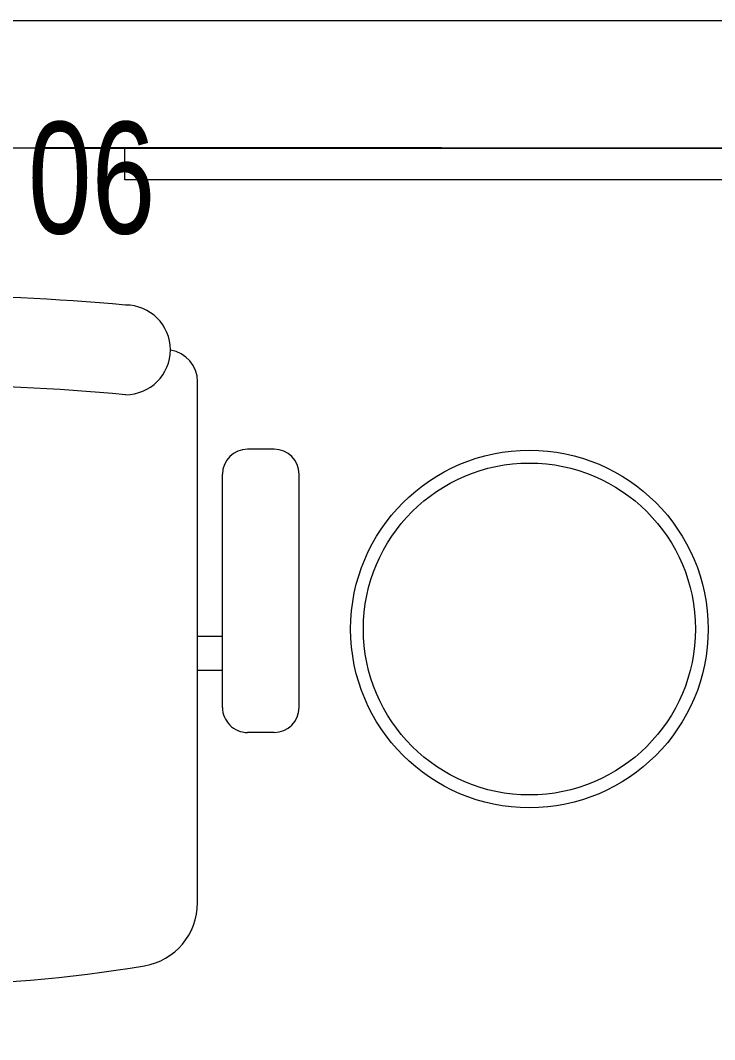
# Model space of a CAD drawing. Header units: inches. Extents: x -12418 to 57169, y -29325 to 19878.
# Drawn here: x 28717 to 29260, y -7146 to -6347 of the extents above; entities that cross this region are included whole.
import ezdxf

# ---------------------------------------------------------------- set-up
doc = ezdxf.new("R2010")
doc.units = ezdxf.units.IN
doc.header["$LTSCALE"] = 25
doc.header["$MEASUREMENT"] = 0
doc.linetypes.add('DASHDOT', pattern=[25.4, 12.7, -6.35, 0, -6.35])
doc.layers.get('0').update_dxf_attribs({"color": 8})
doc.layers.get('Defpoints').update_dxf_attribs({"color": 8})
for name, color, linetype, lineweight in [('00-Ground Floor$0$72_EGR_EQP_TAG', 142, 'Continuous', 5), ('00-Ground Floor$0$LOADING', 253, 'Continuous', 5), ('00-Ground Floor$0$Walls', 251, 'Continuous', 5), ('E-LITE-CLNG-CNDT', 6, 'DASHDOT', 35), ('T-DATA-DIM', 251, 'DASHDOT', 25)]:
    doc.layers.add(name, color=color, linetype=linetype, lineweight=lineweight)
doc.styles.add('00-Ground Floor$0$X3G_ENTITY_257CFD', font='swisscl.ttf', dxfattribs={"height": 200})
doc.styles.add('DC_Simplex', font='SIMPLEX.shx', dxfattribs={"width": 0.7})
doc.dimstyles.new('DevCad-MM', dxfattribs={"dimscale": 0.01, "dimtxt": 2, "dimasz": 2, "dimexe": 1, "dimexo": 1, "dimgap": 0.6, "dimtad": 1, "dimdec": 0, "dimrnd": 10, "dimzin": 1, "dimdsep": 46, "dimtxsty": 'DC_Simplex', "dimblk1": 'OBLIQUE', "dimblk2": 'OBLIQUE', "dimsah": 1, "dimcen": 3, "dimclrd": 256, "dimclre": 256, "dimclrt": 45, "dimadec": 0, "dimazin": 0, "dimtfac": 1, "dimtdec": 0, "dimtix": 1, "dimtmove": 2, "dimatfit": 2, "dimldrblk": 'OBLIQUE', "dimfxl": 1, "dimtolj": 1, "dimtzin": 0, "dimarcsym": 0})

# ---------------------------------------------------------------- blocks, each defined once
blk = doc.blocks.new('00-Ground Floor$0$WM00001-P')
at = {"layer": '00-Ground Floor$0$LOADING'}
for radius in [0.14, 0.13]:
    blk.add_circle((0, 0), radius, dxfattribs=at)
blk = doc.blocks.new('00-Ground Floor$0$GF21018-P')
at = {"color": 0}
for p, q in [((-0.2207, 0.47563), (-0.2207, 0.0675)), ((-0.2806, 0.34221), (-0.25983, 0.34221)), ((-0.30021, 0.32259), (-0.30021, 0.14)), ((-0.24021, 0.32259), (-0.24021, 0.14)), ((-0.24021, 0.29372), (-0.2207, 0.29372)), ((-0.24021, 0.26708), (-0.2207, 0.26708)), ((-0.2806, 0.12039), (-0.25983, 0.12039))]:
    blk.add_line(p, q, dxfattribs=at)
for centre, radius, start, end in [((-0.0001, -0.52948), 1.06948, 80.36712, 99.63288), ((-0.1707, 0.47563), 0.05, 99.63288, 180), ((-0.2806, 0.32259), 0.01962, 90, 180), ((-0.25983, 0.32259), 0.01962, 360, 90), ((-0.2806, 0.14), 0.01962, 180, 270), ((-0.25983, 0.14), 0.01962, 270, 360), ((-0.16429, 0.0425), 0.03511, 90, 270), ((0, 1.84674), 1.77674, 264.69456, 275.30527), ((-0.1957, 0.0675), 0.025, 180, 261.47208), ((0, 1.83136), 1.83136, 264.85322, 275.14698)]:
    blk.add_arc(centre, radius, start, end, dxfattribs=at)
blk = doc.blocks.new('00-Ground Floor')
at = {"layer": '00-Ground Floor$0$LOADING', "elevation": 0}
blk.add_lwpolyline([(29304.21, -6447.43), (29304.21, -6472.43), (28798.21, -6472.43), (28798.21, -6447.43), (29304.21, -6447.43)], dxfattribs=at)
at = {"layer": '00-Ground Floor$0$Walls'}
for p, q in [((23949.51, -6347.43, 0), (29549.51, -6347.43, 0)), ((29449.51, -6447.43, 0), (23949.51, -6447.43, 0))]:
    blk.add_line(p, q, dxfattribs=at)
at = {"layer": '00-Ground Floor$0$LOADING', "extrusion": (2.24021e-05, 7.77426e-06, 1), "xscale": 1000, "yscale": 1000, "zscale": 1000, "rotation": 179.9985892349695}
blk.add_blockref('00-Ground Floor$0$GF21018-P', (28634.56, -6562.98, 0.57), dxfattribs=at)
at = {"layer": '00-Ground Floor$0$LOADING', "extrusion": (-2.24019e-05, -2.35078e-18, -1), "xscale": -1000, "yscale": 1000, "zscale": 1000, "rotation": 179.9999999999996}
blk.add_blockref('00-Ground Floor$0$WM00001-P', (-29115.13, -6824.14, -0.63), dxfattribs=at)
at = {"layer": '00-Ground Floor$0$72_EGR_EQP_TAG', "insert": (28772.33, -6426.94, 0), "char_height": 87.473, "attachment_point": 2, "style": '00-Ground Floor$0$X3G_ENTITY_257CFD'}
blk.add_mtext('06', dxfattribs=at)
blk = doc.blocks.new('_OBLIQUE')
at = {"color": 0, "linetype": 'ByBlock'}
blk.add_line((-0.5, -0.5), (0.5, 0.5), dxfattribs=at)
blk = doc.blocks.new('*D164')
at = {"layer": 'Defpoints', "color": 0, "transparency": 16777216}
for p in [(28501.95, -6447.43), (29146.41, -6447.43, 0), (29146.41, -7469.28, 0)]:
    blk.add_point(p, dxfattribs=at)
at = {"layer": 'T-DATA-DIM', "lineweight": -2, "transparency": 16777216}
for p, q in [((29046.41, -6447.43), (28401.95, -6447.43)), ((28501.95, -7469.28), (28501.95, -6447.43)), ((29046.41, -7469.28), (28401.95, -7469.28))]:
    blk.add_line(p, q, dxfattribs=at)
at = {"layer": 'T-DATA-DIM', "lineweight": -2, "transparency": 16777216, "xscale": 200, "yscale": 200, "zscale": 200}
for p, rotation in [((28501.95, -6447.43), 90), ((28501.95, -7469.28), 270)]:
    blk.add_blockref('_OBLIQUE', p, dxfattribs=dict(at, rotation=rotation))
at = {"layer": 'T-DATA-DIM', "color": 45, "transparency": 16777216, "insert": (28341.95, -6958.35), "char_height": 200, "attachment_point": 5, "rotation": 90, "style": 'DC_Simplex'}
blk.add_mtext('\\A1;1020', dxfattribs=at)

msp = doc.modelspace()

# ---------------------------------------------------------------- block references
at = {"layer": 'E-LITE-CLNG-CNDT'}
msp.add_blockref('00-Ground Floor', (0, 0), dxfattribs=at)

# ---------------------------------------------------------------- dimensions: what is measured, and where the dimension line sits
at = {"layer": 'T-DATA-DIM'}
dim = msp.add_linear_dim(base=(28501.95, -6447.43), p1=(29146.41, -7469.28, 0), p2=(29146.41, -6447.43, 0), angle=90, dimstyle='DevCad-MM', dxfattribs=at)
dim.commit()
dim.dimension.update_dxf_attribs({"geometry": '*D164', "text_midpoint": (28341.95, -6958.35)})

doc.saveas('drawing.dxf')
